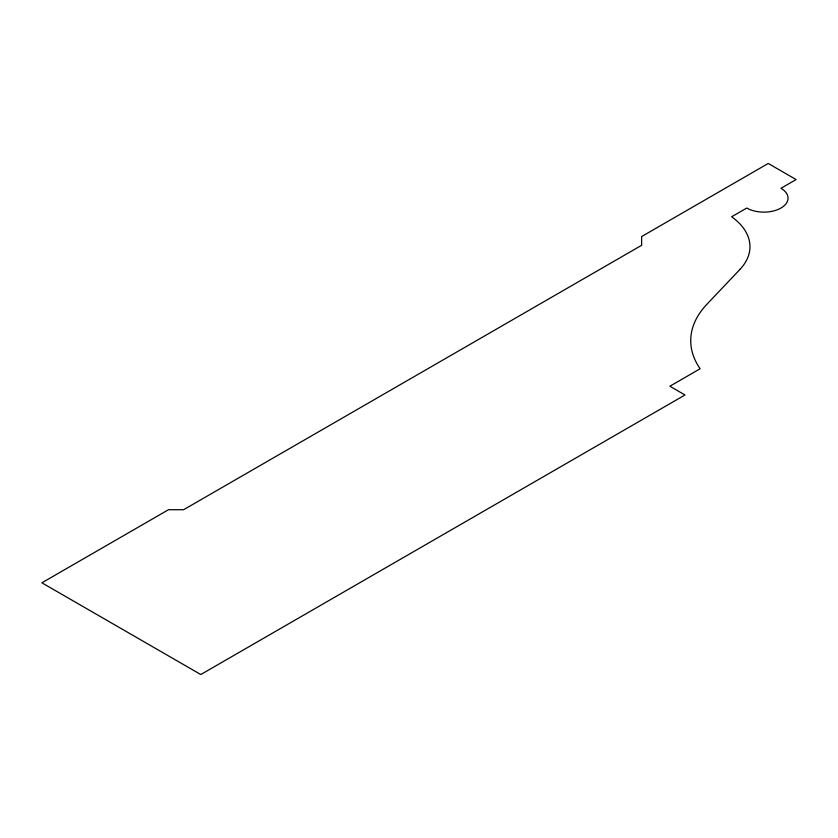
<?xml version="1.0" encoding="UTF-8"?>
<svg xmlns="http://www.w3.org/2000/svg" width="838" height="838" viewBox="0 0 838 838"><rect width="100%" height="100%" fill="white"/><g stroke="black" fill="none" stroke-linecap="round" stroke-linejoin="round"><path stroke-width="1.26" d="M740.164 269.197L707.136 304.037A130.875 75.556 0 0 0 700.128 368.762L669.866 386.234L685.002 394.97L200.785 674.538L41.9 582.808L168.49 509.714L183.627 509.714L641.625 245.293L641.625 236.557L768.226 163.462L796.1 179.562L780.964 188.299A24.176 13.963 0 0 1 780.964 208.044A24.176 13.963 0 0 1 746.773 208.044L731.637 216.78A82.417 47.577 0 0 1 740.164 269.197"/></g></svg>
